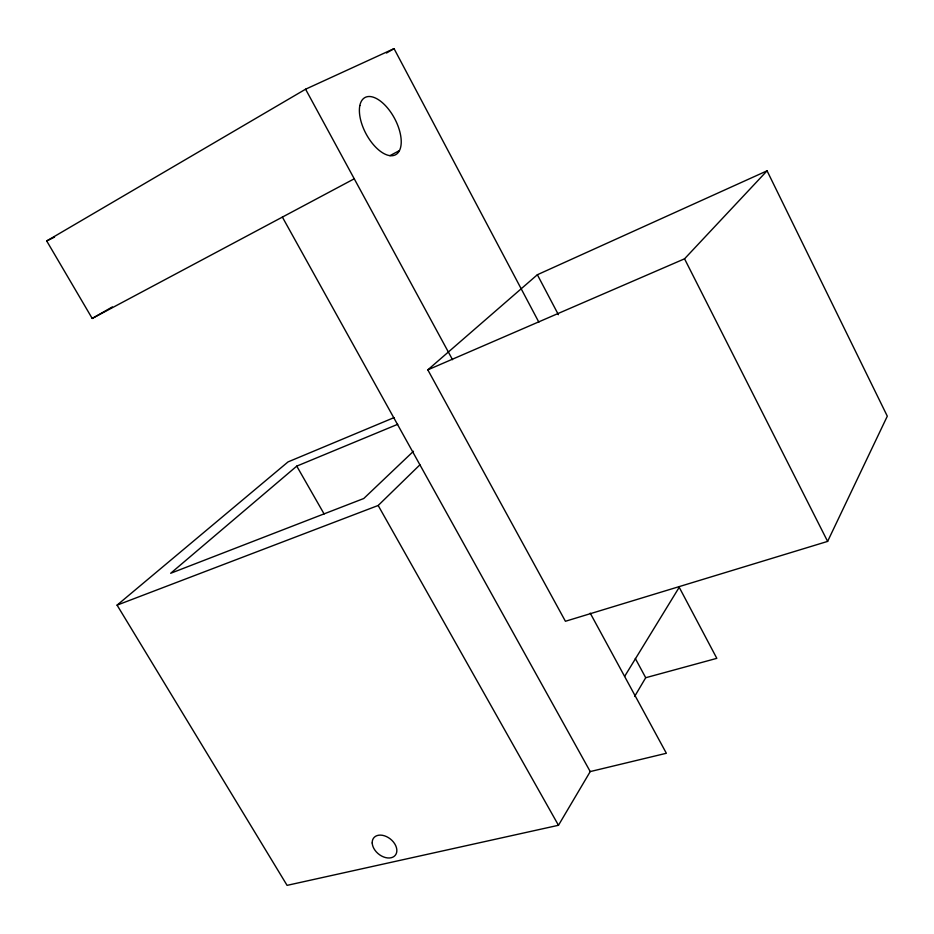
<?xml version="1.0" encoding="UTF-8"?>
<svg xmlns="http://www.w3.org/2000/svg" width="934" height="934" viewBox="0 0 934 934"><rect width="100%" height="100%" fill="white"/><g stroke="black" fill="none" stroke-linecap="round" stroke-linejoin="round"><path stroke-width="1.4" d="M827.617 541.405L887.3 416.179L767.071 170.817L537.365 274.736L427.819 369.852L565.42 621.273L827.617 541.405L684.552 258.811L767.071 170.817M394.008 417.626L288.034 461.91L117.077 605.139L287.077 885.362L558.474 825.282L590.23 771.577L666.362 753.271L590.218 613.124M634.606 696.495L645.709 677.722L716.822 658.342L679.216 587.288L624.612 676.426M117.077 605.139L378.177 505.481L419.915 464.817M413.458 451.262L363.758 498.511L170.665 573.289L296.755 466.124L397.744 424.293M354.255 178.791L92.209 318.447L46.7 240.949L305.581 89.209L394.055 48.638L538.86 322.183M386.489 53.028L394.055 48.638M92.209 318.447L112.372 306.912M389.933 155.663L398.9 150.864M46.7 240.949L54.522 237.143M427.819 369.852L684.552 258.811M296.755 466.124L324.11 513.969M378.177 505.481L558.474 825.282M282.383 217.097L590.23 771.577M305.581 89.209L452.535 359.707M635.307 658.47L645.709 677.722M537.365 274.736L558.392 314.676M359.835 105.565A32.456 16.205 61.9 0 0 386.804 154.881A32.456 16.205 61.9 0 0 394.323 117.976A32.456 16.205 61.9 0 0 359.835 105.565M372.211 842.97A13.847 9.55 39 0 0 391.077 857.762A13.847 9.55 39 0 0 390.284 838.93A13.847 9.55 39 0 0 372.211 842.97"/></g></svg>
